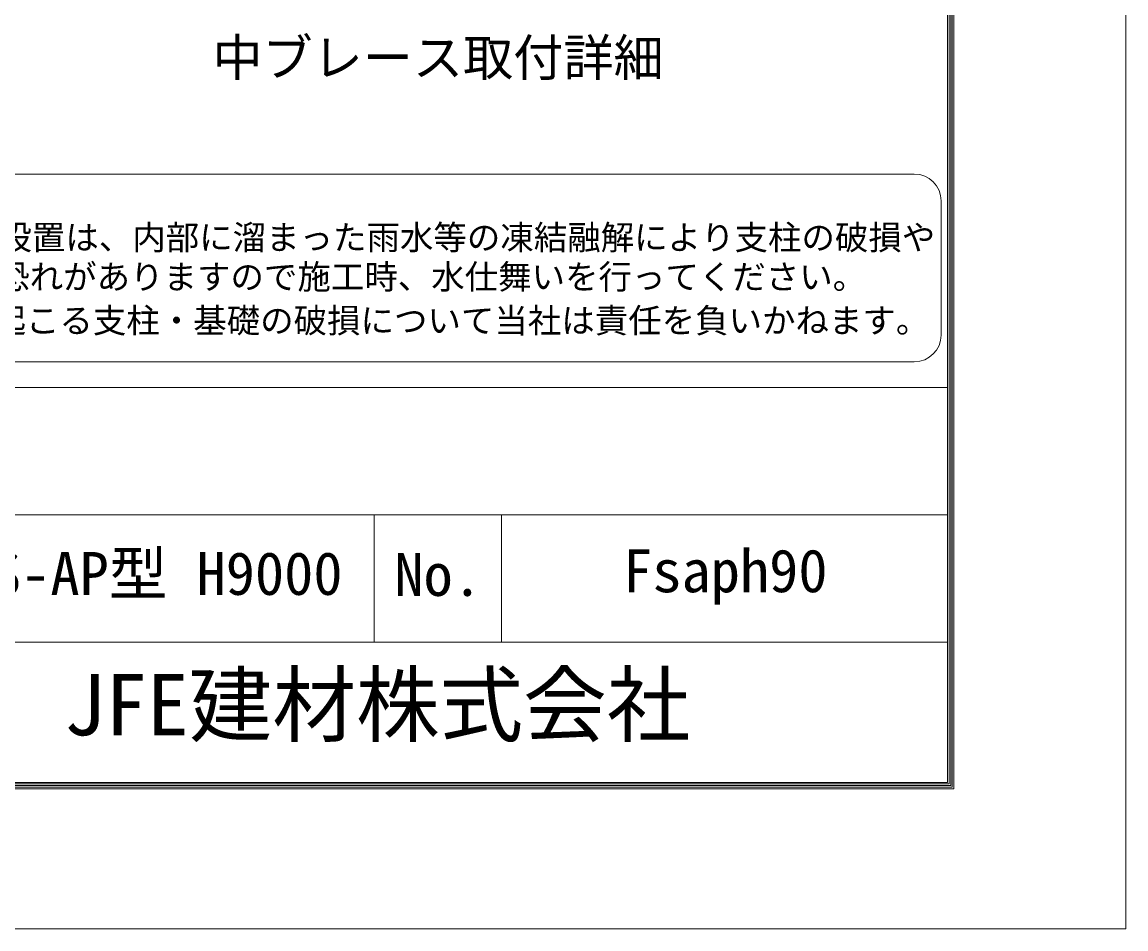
# Model space of a CAD drawing. Units: millimetres at full size; details may follow other scales. Extents: x -16800 to 16800, y -11880 to 11880.
# Drawn here: x 9870 to 16800, y -11880 to -6187 of the extents above; entities that cross this region are included whole.
import ezdxf
from ezdxf.enums import TextEntityAlignment as Align

# ---------------------------------------------------------------- set-up
doc = ezdxf.new("R2010")
doc.units = ezdxf.units.MM
doc.header["$LTSCALE"] = 40
doc.layers.add('0-B_D-TTL-TXT', color=7, linetype='Continuous', lineweight=13)
doc.layers.add('0-C_D-TTL', color=7, linetype='Continuous', lineweight=18)
doc.styles.add('ＭＳ ゴシック', font='')
doc.styles.get('ＭＳ ゴシック').set_extended_font_data('MS Gothic')

msp = doc.modelspace()

# ---------------------------------------------------------------- linework, layer by layer
at = {"layer": '0-B_D-TTL-TXT', "color": 2}
for p, q in [((15471.58, -7141.05), (7233.94, -7141.05)), ((15640, -8151.58), (15640, -7309.47)), ((7233.94, -8320), (15471.58, -8320))]:
    msp.add_line(p, q, dxfattribs=at)
for centre, start, end in [((15471.58, -7309.47), 0, 90), ((15471.58, -8151.58), 270, 0)]:
    msp.add_arc(centre, 168.42, start, end, dxfattribs=at)
at = {"layer": '0-C_D-TTL'}
for p, q in [((8480, -8480), (15680, -8480)), ((8480, -9280), (15680, -9280)), ((12080, -9280), (12080, -10080)), ((12880, -9280), (12880, -10080)), ((8480, -10080), (15680, -10080))]:
    msp.add_line(p, q, dxfattribs=at)
at = {"layer": '0-C_D-TTL', "color": 2}
msp.add_lwpolyline([(-16800, 11880), (16800, 11880), (16800, -11880), (-16800, -11880)], close=True, dxfattribs=at)
at = {"layer": '0-C_D-TTL'}
for points in [[(-15720, 11000), (15720, 11000), (15720, -11000), (-15720, -11000)], [(-15710, 10990), (15710, 10990), (15710, -10990), (-15710, -10990)], [(-15700, 10980), (15700, 10980), (15700, -10980), (-15700, -10980)], [(-15690, 10970), (15690, 10970), (15690, -10970), (-15690, -10970)], [(-15680, 10960), (15680, 10960), (15680, -10960), (-15680, -10960)]]:
    msp.add_lwpolyline(points, close=True, dxfattribs=at)

# ---------------------------------------------------------------- texts
at = {"layer": '0-B_D-TTL-TXT', "style": 'ＭＳ ゴシック'}
for s, height, p in [('中ブレース取付詳細', 230.8, (11064.47, -6594.43)), ('凍結の恐れがある場所への設置は、内部に溜まった雨水等の凍結融解により支柱の破損や', 154, (7200.87, -7662.07)), ('コンクリート基礎の破損の恐れがありますので施工時、水仕舞いを行ってください。', 154, (7187.02, -7909.39)), ('施工による水仕舞い不備で起こる支柱・基礎の破損について当社は責任を負いかねます。 ', 154, (7163.47, -8183.89)), ('FS-AP型 H9000', 269.5, (9497.46, -9863.99)), ('Fsaph90', 269.5, (13643.25, -9846.94)), ('No.', 269.5, (12207.11, -9870.39)), ('JFE建材株式会社', 384.8, (10130.76, -10779.8))]:
    msp.add_text(s, height=height, dxfattribs=at).set_placement(p, align=Align.BOTTOM_LEFT)

doc.saveas('drawing.dxf')
